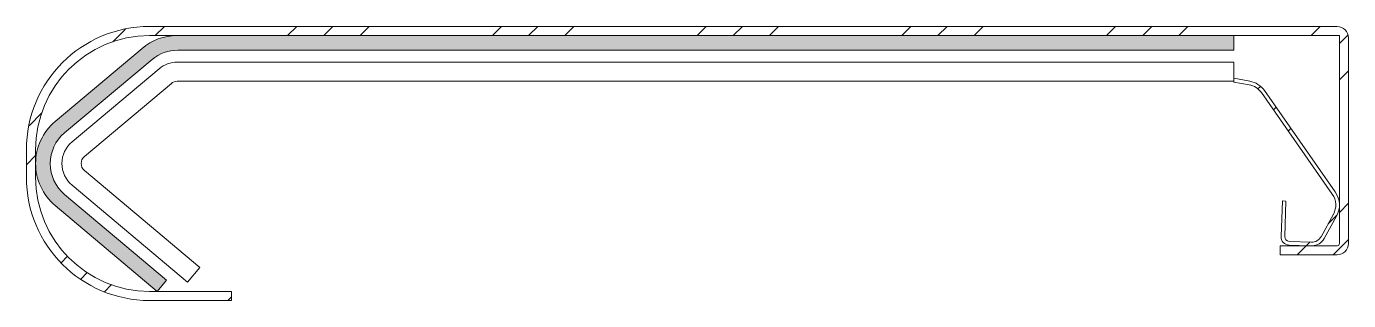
# Model space of a CAD drawing. Header units: metres. Extents: x -45 to 245, y -48 to 12.
import ezdxf

# ---------------------------------------------------------------- set-up
doc = ezdxf.new("R2010")
doc.units = ezdxf.units.M
doc.layers.add('A-DETL-GENF', color=92, linetype='Continuous', lineweight=18)
pattern_1 = [(45, (13595.984, 3078.435), (-22.45064, 22.45064), []), (45, (13603.92, 3078.435), (0, 44.90128), []), (45, (13588.046, 3078.435), (0, 44.90128), [])]

# ---------------------------------------------------------------- blocks, each defined once
blk = doc.blocks.new('41 roval muurafdeksysteem type H1 - Type 1-357836-00_0 Basismaterialen')
at = {"layer": 'A-DETL-GENF', "lineweight": 13}
h = blk.add_hatch(dxfattribs=at)
h.set_pattern_fill('FP_16', color=256, style=0, pattern_type=2)
h.set_pattern_definition(pattern_1)
h.paths.add_polyline_path([(-17.59, -48), (0.41, -48), (0.41, -46), (-17.59, -46), (-20.88, -45.78), (-24.06, -45.15), (-27.15, -44.1), (-30.09, -42.65), (-32.8, -40.83), (-35.26, -38.68), (-37.42, -36.22), (-39.24, -33.5), (-40.68, -30.57), (-41.73, -27.47), (-42.37, -24.29), (-42.59, -21), (-42.59, -15), (-42.37, -11.71), (-41.73, -8.53), (-40.68, -5.44), (-39.24, -2.5), (-37.42, 0.22), (-35.26, 2.68), (-32.8, 4.83), (-30.09, 6.65), (-27.15, 8.09), (-24.06, 9.15), (-20.88, 9.78), (-17.59, 10), (243.41, 10), (243.4, -35.63), (243.27, -35.86), (243.04, -35.98), (242.91, -36), (230.41, -36), (230.41, -38), (242.91, -38), (243.56, -37.92), (244.16, -37.67), (244.68, -37.27), (245.08, -36.75), (245.33, -36.15), (245.41, -35.5), (245.41, 9.5), (245.33, 10.15), (245.08, 10.75), (244.68, 11.27), (244.16, 11.66), (243.56, 11.91), (242.91, 12), (-17.59, 12), (-21.14, 11.76), (-24.57, 11.08), (-27.92, 9.94), (-31.09, 8.38), (-34.02, 6.42), (-36.68, 4.09), (-39, 1.43), (-40.97, -1.5), (-42.53, -4.67), (-43.67, -8.01), (-44.35, -11.45), (-44.59, -15), (-44.59, -21), (-44.35, -24.56), (-43.67, -27.99), (-42.53, -31.33), (-40.97, -34.5), (-39, -37.44), (-36.68, -40.09), (-34.02, -42.42), (-31.09, -44.38), (-27.92, -45.94), (-24.57, -47.08), (-21.14, -47.76)])
at = {"layer": 'A-DETL-GENF'}
blk.add_hatch(color=256, dxfattribs=at).paths.add_polyline_path([(-15.89, -46), (-13.83, -43.55), (-36.22, -24.76), (-37.71, -23.16), (-38.76, -21.24), (-39.3, -19.12), (-39.3, -16.94), (-38.76, -14.82), (-37.72, -12.9), (-36.24, -11.29), (-17.03, 4.75), (-15.32, 5.87), (-13.41, 6.56), (-11.38, 6.8), (220.22, 6.8), (220.22, 10), (-11.61, 10), (-14.34, 9.66), (-16.93, 8.71), (-19.23, 7.19), (-38.3, -8.81), (-40.33, -11), (-41.76, -13.62), (-42.49, -16.51), (-42.49, -19.49), (-41.73, -22.43), (-40.33, -25.01), (-38.3, -27.2), (-16.15, -45.78)])
at = {"layer": 'A-DETL-GENF', "lineweight": 13}
h = blk.add_hatch(dxfattribs=at)
h.set_pattern_fill('FP_16', color=256, style=0, pattern_type=2)
h.set_pattern_definition(pattern_1)
h.paths.add_polyline_path([(237.26, -36), (237.92, -35.97), (238.58, -35.77), (239.17, -35.43), (239.67, -34.98), (240.07, -34.42), (242.78, -29.52), (243.21, -28.49), (243.4, -27.4), (243.34, -26.28), (243.04, -25.21), (242.5, -24.23), (226.96, -2.03), (226.32, -1.28), (225.55, -0.68), (224.67, -0.23), (223.73, 0.03), (220.22, 0.65), (220.22, -0.18), (223.59, -0.76), (224.38, -0.98), (225.12, -1.35), (225.76, -1.86), (226.3, -2.49), (241.85, -24.69), (242.3, -25.51), (242.55, -26.41), (242.6, -27.35), (242.44, -28.27), (242.08, -29.13), (239.08, -34.45), (238.7, -34.79), (238.26, -35.04), (237.78, -35.18), (237.27, -35.22), (232.12, -35), (231.88, -34.9), (231.68, -34.73), (231.53, -34.52), (231.44, -34.27), (231.41, -34.01), (231.68, -26.22), (230.89, -26.19), (230.61, -33.99), (230.66, -34.45), (230.82, -34.89), (231.1, -35.27), (231.46, -35.57), (231.89, -35.77), (232.35, -35.85), (237.25, -36)])
at = {"layer": 'A-DETL-GENF'}
for p, q in [((242.91, 12), (-17.59, 12)), ((-17.59, 10), (243.41, 10)), ((220.22, 6.8), (220.22, 10)), ((243.41, 10), (243.41, -35.5)), ((245.41, -35.5), (245.41, 9.5)), ((-19.23, 7.19), (-38.3, -8.81)), ((-11.38, 6.8), (220.22, 6.8)), ((-36.24, -11.29), (-17.03, 4.75)), ((220.22, 4.2), (-11.46, 4.2)), ((220.22, 0.65), (220.22, 4.2)), ((-15.5, 2.75), (-34.57, -13.25)), ((220.22, 0.65), (220.22, -0.18)), ((223.73, 0.03), (220.22, 0.65)), ((-31.87, -16.47), (-12.8, -0.47)), ((-11.52, 0), (220.22, 0)), ((220.22, -0.18), (223.59, -0.76)), ((226.3, -2.49), (241.85, -24.69)), ((242.5, -24.23), (226.96, -2.03)), ((-44.59, -15), (-44.59, -21)), ((-42.59, -21), (-42.59, -15)), ((-6.54, -40.79), (-31.87, -19.53)), ((-34.57, -22.75), (-9.24, -44.01)), ((-13.83, -43.55), (-36.22, -24.76)), ((-38.3, -27.2), (-15.89, -46)), ((230.89, -26.19), (230.61, -33.99)), ((231.68, -26.22), (230.89, -26.19)), ((231.41, -34.01), (231.68, -26.22)), ((242.08, -29.13), (239.37, -34.04)), ((240.07, -34.42), (242.78, -29.52)), ((242.91, -36), (230.41, -36)), ((230.41, -36), (230.41, -38)), ((232.35, -35.85), (236.79, -36)), ((237.27, -35.22), (232.38, -35.05)), ((230.41, -38), (242.91, -38)), ((-9.24, -44.01), (-6.54, -40.79)), ((0.41, -46), (-17.59, -46)), ((-15.89, -46), (-13.83, -43.55)), ((0.41, -48), (0.41, -46)), ((-17.59, -48), (0.41, -48))]:
    blk.add_line(p, q, dxfattribs=at)
for centre, radius, start, end in [((-17.59, -15), 27, 90, 180), ((242.91, 9.5), 2.5, 360, 90), ((-17.59, -15), 25, 90, 180), ((-11.52, -2), 12, 90.4202, 130.0012), ((-11.38, -2), 8.8, 90.0003, 129.8628), ((-11.52, -2), 6.2, 89.4851, 129.9993), ((222.86, -4.9), 5, 34.9973, 80.0102), ((-11.52, -2), 2, 90, 129.9995), ((222.86, -4.9), 4.2, 35.0002, 80.0106), ((-30.58, -18), 12, 130.0012, 229.9999), ((-30.57, -18.02), 8.8, 130.1438, 230.0023), ((-30.59, -18), 6.2, 129.9993, 230.001), ((-30.59, -18), 2, 129.9995, 230.0021), ((-17.59, -21), 27, 180, 270), ((-17.59, -21), 25, 180, 270), ((238.41, -27.1), 4.2, 331.0342, 35.0002), ((238.41, -27.1), 5, 330.9938, 34.9973), ((232.41, -34.05), 1.8, 178.013, 267.9831), ((232.41, -34.05), 1, 177.9986, 267.9786), ((237.35, -32.92), 2.3, 267.9786, 330.9925), ((237.35, -32.92), 3.1, 271.9993, 330.9805), ((242.91, -35.5), 0.5, 270, 360), ((242.91, -35.5), 2.5, 270, 0)]:
    blk.add_arc(centre, radius, start, end, dxfattribs=at)

msp = doc.modelspace()

# ---------------------------------------------------------------- block references
msp.add_blockref('41 roval muurafdeksysteem type H1 - Type 1-357836-00_0 Basismaterialen', (0, 0))

doc.saveas('drawing.dxf')
